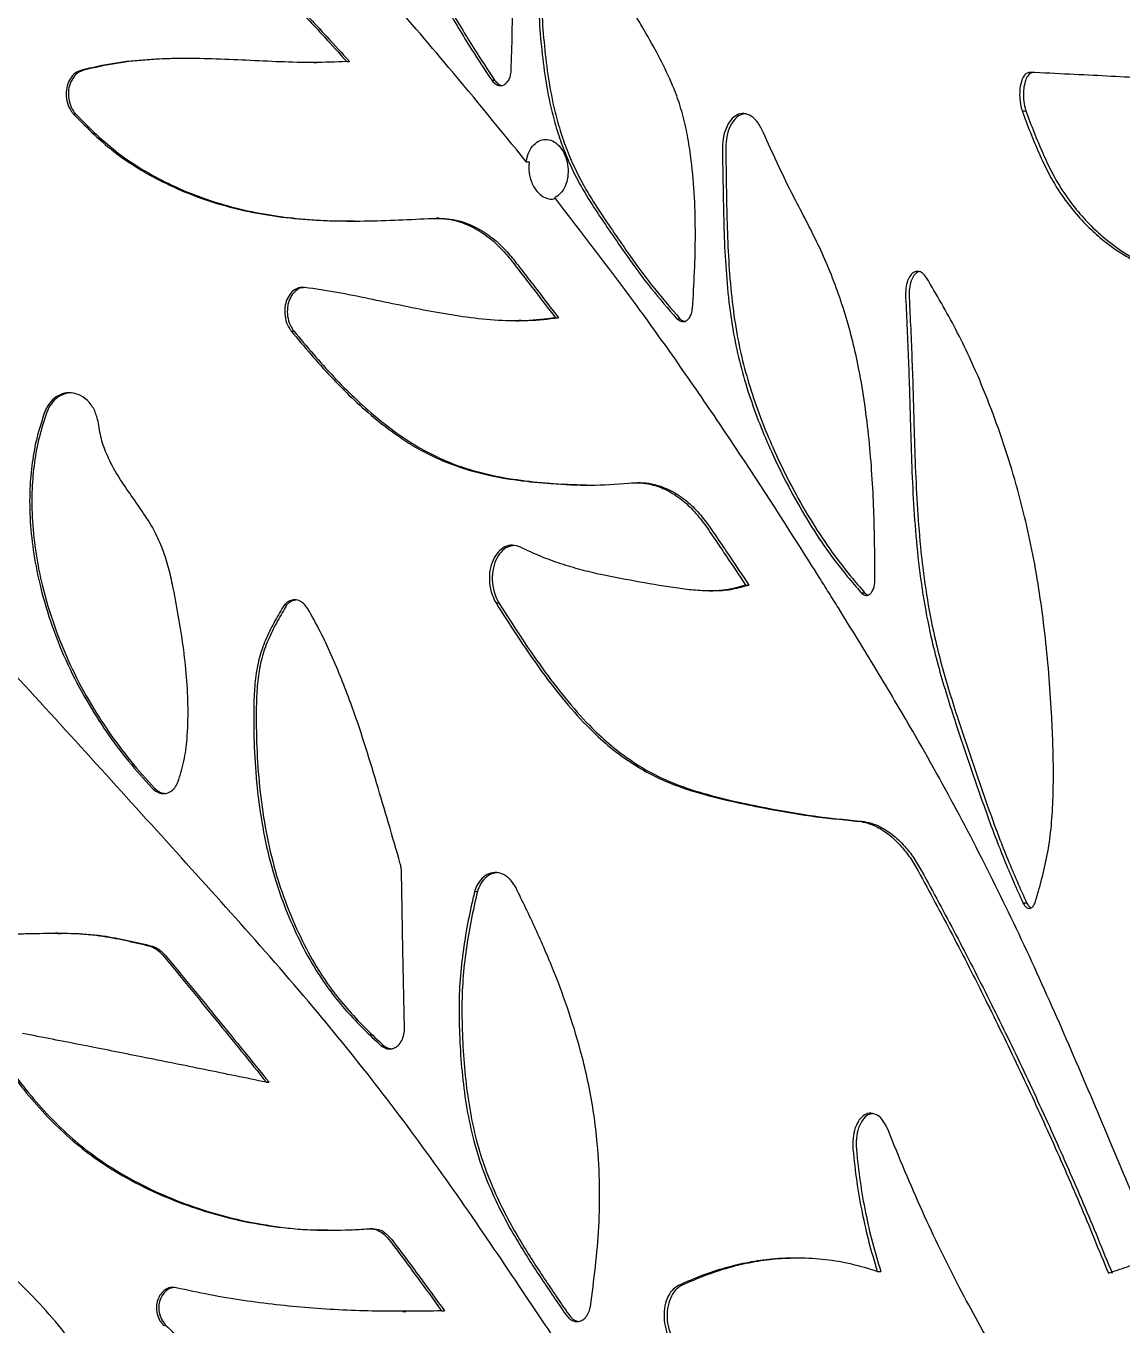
# Model space of a CAD drawing. Header units: millimetres. Extents: x 8 to 867, y 8 to 585.
# Drawn here: x 371.1 to 383.97, y 220 to 235.26 of the extents above; entities that cross this region are included whole.
import ezdxf

# ---------------------------------------------------------------- set-up
doc = ezdxf.new("R2010")
doc.units = ezdxf.units.MM
doc.layers.add('OUTLINE', color=7, linetype='Continuous', lineweight=25)

msp = doc.modelspace()

# ---------------------------------------------------------------- linework, layer by layer
at = {"layer": 'OUTLINE'}
for p, q in [((374.47566, 234.83198), (374.51349, 234.83198)), ((374.89593, 234.84329), (374.50953, 234.83202)), ((374.86404, 234.84329), (374.89593, 234.84329)), ((376.56677, 234.62377), (376.60128, 234.62377)), ((382.79789, 234.26393), (382.84198, 234.26393)), ((371.65103, 234.2287), (371.67793, 234.2287)), ((376.97281, 233.66727), (377.00818, 233.66688)), ((375.94852, 233.00249), (375.91462, 233.00249)), ((377.31544, 231.8323), (377.35089, 231.8323)), ((378.74109, 231.82287), (378.77873, 231.82287)), ((374.21143, 231.67715), (374.24211, 231.67715)), ((376.84939, 231.79685), (376.88558, 231.79685)), ((378.3154, 229.8954), (378.27792, 229.8954)), ((379.5492, 228.69281), (379.58784, 228.69281)), ((376.6174, 228.48259), (376.65155, 228.48259)), ((380.90728, 228.60343), (380.94798, 228.60343)), ((374.1306, 228.46128), (374.16096, 228.46128)), ((376.36476, 225.09284), (376.3983, 225.09284)), ((382.80798, 224.95997), (382.85126, 224.95997)), ((371.46782, 224.60345), (371.44177, 224.60345)), ((372.55254, 224.45159), (372.58027, 224.45159)), ((375.26727, 223.28143), (375.29903, 223.28143)), ((373.92092, 222.85162), (373.95062, 222.85162)), ((375.1155, 221.1301), (375.1469, 221.1301)), ((375.16819, 221.13108), (375.13642, 221.13108)), ((381.09709, 220.63032), (381.13744, 220.63032)), ((375.5238, 220.16004), (375.55859, 220.16004)), ((376.01124, 220.16599), (375.55575, 220.16429)), ((375.97861, 220.16599), (376.01124, 220.16599)), ((372.70854, 220.00007), (372.73626, 220.00007))]:
    msp.add_line(p, q, dxfattribs=at)
at = {"layer": 'OUTLINE', "flags": 128}
msp.add_lwpolyline([(375.54187, 223.48523), (375.5246, 224.40719), (375.51592, 224.86817), (375.50722, 225.32916)], dxfattribs=at)
at = {"layer": 'OUTLINE'}
for points, knots in [([(387.30967, 225.1366), (387.29154, 225.38913), (387.25527, 225.89419), (387.18347, 226.6343), (387.09764, 227.36302), (386.98552, 228.1529), (386.84021, 229.00074), (386.6537, 229.90572), (386.43728, 230.80144), (386.19032, 231.69346), (385.9133, 232.585), (385.60743, 233.47543), (385.27314, 234.36452), (384.90949, 235.24659), (384.51431, 236.12152), (384.08638, 236.98605), (383.62516, 237.84082), (383.1067, 238.72555), (382.52466, 239.63863), (381.87237, 240.57759), (381.17564, 241.50046), (380.42951, 242.4119), (379.63263, 243.31082), (378.78235, 244.19484), (377.88783, 245.05899), (377.25087, 245.61495), (376.9325, 245.89283)], [0, 0, 0, 0, 0.03132641, 0.06265337, 0.09404493, 0.12543666, 0.16639717, 0.20736459, 0.24832663, 0.28947947, 0.3306376, 0.37179021, 0.41274765, 0.45371028, 0.49466656, 0.53584835, 0.57703693, 0.61821818, 0.66549028, 0.71278654, 0.76008053, 0.8073497, 0.85549851, 0.90367925, 0.95185623, 1, 1, 1, 1]), ([(376.97281, 233.66727), (376.67257, 234.03626), (376.12461, 234.70969), (375.29259, 235.67512), (374.49004, 236.5635), (373.68371, 237.40206), (372.8771, 238.19152), (372.07534, 238.93685), (371.38553, 239.54657), (370.81779, 240.02515), (370.37654, 240.37086), (369.91763, 240.70007), (369.43348, 240.99626), (368.9257, 241.25666), (368.57373, 241.40139), (368.39782, 241.47373)], [0, 0, 0, 0, 0.12528843, 0.22866144, 0.33204864, 0.43541004, 0.52834286, 0.62129234, 0.7142231, 0.76130199, 0.80838648, 0.85544177, 0.9035954, 0.95181769, 1, 1, 1, 1]), ([(376.7954, 234.73586), (376.80027, 234.88378), (376.81, 235.17955), (376.81337, 235.63959), (376.78472, 236.11656), (376.71631, 236.60437), (376.58847, 237.15456), (376.43321, 237.64475), (376.25771, 238.20749), (376.08257, 238.78537), (375.84652, 239.4782), (375.66299, 239.93488), (375.57121, 240.16325)], [0, 0, 0, 0, 0.07858134, 0.15712422, 0.24343495, 0.3300039, 0.4162734, 0.54285663, 0.60612199, 0.73265166, 0.86630549, 1, 1, 1, 1]), ([(375.18556, 240.05114), (375.17179, 239.83642), (375.14426, 239.40701), (375.11002, 238.86893), (375.09524, 238.43481), (375.09666, 238.10613), (375.11611, 237.77741), (375.15844, 237.45342), (375.2307, 237.13909), (375.33043, 236.83937), (375.4561, 236.55654), (375.59606, 236.2873), (375.78484, 235.93163), (376.02336, 235.49122), (376.30129, 235.02594), (376.48747, 234.74391), (376.56677, 234.62377)], [0, 0, 0, 0, 0.10928553, 0.21855912, 0.27377242, 0.3291202, 0.38430149, 0.43928794, 0.49311051, 0.54694671, 0.60047157, 0.65406881, 0.70736627, 0.8141158, 0.92081746, 1, 1, 1, 1]), ([(375.2183, 240.05114), (375.20449, 239.83643), (375.17689, 239.40703), (375.14256, 238.86896), (375.12773, 238.43484), (375.12912, 238.10615), (375.14859, 237.77742), (375.19092, 237.45368), (375.26312, 237.13987), (375.36262, 236.84086), (375.48798, 236.55867), (375.62768, 236.29011), (375.8162, 235.93545), (376.05428, 235.49617), (376.33306, 235.02951), (376.52052, 234.74593), (376.60128, 234.62377)], [0, 0, 0, 0, 0.10925773, 0.21850422, 0.27370566, 0.32904169, 0.38421106, 0.43918422, 0.49286522, 0.54656117, 0.59994765, 0.65340592, 0.70656486, 0.81303461, 0.91945657, 1, 1, 1, 1]), ([(378.92626, 231.9445), (378.93489, 232.0882), (378.95217, 232.37595), (378.96284, 232.81076), (378.95374, 233.2475), (378.92175, 233.62605), (378.87476, 233.94309), (378.82054, 234.1984), (378.73339, 234.47524), (378.60605, 234.76187), (378.44741, 235.0613), (378.27723, 235.34861), (377.93504, 235.92785), (377.64412, 236.41245), (377.41111, 236.8006)], [0, 0, 0, 0, 0.079456935, 0.159104032, 0.238493101, 0.317597462, 0.365335048, 0.413140746, 0.460672415, 0.527544224, 0.594651257, 0.662045318, 0.72931023, 1, 1, 1, 1]), ([(377.07355, 236.60903), (377.07887, 236.41764), (377.08952, 236.03488), (377.11133, 235.52271), (377.14296, 235.07294), (377.18719, 234.68711), (377.24823, 234.34948), (377.32329, 234.06373), (377.40411, 233.82536), (377.5017, 233.59492), (377.63006, 233.34872), (377.78826, 233.09406), (377.97066, 232.82752), (378.1844, 232.51564), (378.43833, 232.17238), (378.64013, 231.93941), (378.74109, 231.82287)], [0, 0, 0, 0, 0.10363156, 0.20724521, 0.27717125, 0.34711952, 0.41684562, 0.46272436, 0.50859882, 0.55628993, 0.60398496, 0.66937052, 0.73485476, 0.80034789, 0.90012289, 1, 1, 1, 1]), ([(377.10898, 236.60903), (377.1143, 236.41764), (377.12493, 236.03488), (377.14674, 235.52271), (377.17839, 235.07293), (377.22266, 234.68709), (377.28376, 234.34949), (377.35889, 234.06383), (377.43977, 233.82558), (377.53741, 233.59528), (377.66588, 233.34911), (377.82429, 233.09441), (378.00702, 232.82778), (378.22114, 232.5158), (378.4755, 232.17243), (378.67762, 231.93943), (378.77873, 231.82287)], [0, 0, 0, 0, 0.10359405, 0.20717008, 0.27707291, 0.34699892, 0.41670163, 0.46254839, 0.50839136, 0.55604998, 0.60371355, 0.66914312, 0.73467105, 0.80020839, 0.90005273, 1, 1, 1, 1]), ([(374.297, 235.45857), (374.34813, 235.40445), (374.45038, 235.29621), (374.64, 235.09158), (374.77692, 234.93983), (374.86404, 234.84329)], [0, 0, 0, 0, 0.2667577, 0.5335129, 1, 1, 1, 1]), ([(374.32806, 235.45857), (374.37921, 235.4045), (374.48153, 235.29635), (374.67143, 235.09173), (374.8086, 234.93993), (374.89593, 234.84329)], [0, 0, 0, 0, 0.26652574, 0.53305288, 1, 1, 1, 1]), ([(374.86404, 234.84329), (374.7352, 234.83802), (374.47725, 234.82746), (373.95185, 234.84253), (373.42671, 234.87349), (372.90267, 234.8823), (372.51907, 234.86912), (372.13191, 234.83047), (371.87472, 234.77205), (371.74615, 234.74285)], [0, 0, 0, 0, 0.129069553, 0.258420417, 0.516478593, 0.636627334, 0.756745015, 0.878399895, 1, 1, 1, 1]), ([(373.00138, 234.87819), (372.97857, 234.87856), (372.82916, 234.88094), (372.54844, 234.86831), (372.16028, 234.83082), (371.90222, 234.77217), (371.77322, 234.74285)], [0, 0, 0, 0, 0.05622454, 0.36820752, 0.68417606, 1, 1, 1, 1]), ([(371.74615, 234.74285), (371.72117, 234.73276), (371.67126, 234.71259), (371.61314, 234.64614), (371.57483, 234.56041), (371.56159, 234.45906), (371.57745, 234.35385), (371.61291, 234.27583), (371.64258, 234.23915), (371.65103, 234.2287)], [0, 0, 0, 0, 0.14682555, 0.29349911, 0.44462273, 0.60273435, 0.76764142, 0.93381729, 1, 1, 1, 1]), ([(371.77322, 234.74285), (371.74819, 234.73275), (371.69817, 234.71257), (371.63992, 234.64603), (371.60158, 234.56021), (371.58837, 234.45887), (371.60428, 234.35377), (371.63976, 234.27582), (371.66945, 234.23917), (371.67793, 234.2287)], [0, 0, 0, 0, 0.14705545, 0.29395631, 0.44517512, 0.60317072, 0.76778349, 0.9336464, 1, 1, 1, 1]), ([(376.56677, 234.62377), (376.57881, 234.60913), (376.60291, 234.57982), (376.64835, 234.55923), (376.69332, 234.56004), (376.73373, 234.58149), (376.76613, 234.62061), (376.78876, 234.67372), (376.79319, 234.7151), (376.7954, 234.73586)], [0, 0, 0, 0, 0.14694988, 0.29418533, 0.43451833, 0.5704383, 0.70916239, 0.85405212, 1, 1, 1, 1]), ([(376.60128, 234.62377), (376.61332, 234.60879), (376.63701, 234.57931), (376.66736, 234.56861), (376.68228, 234.56336)], [0, 0, 0, 0, 0.50850722, 1, 1, 1, 1]), ([(382.88872, 234.71641), (382.87444, 234.71381), (382.84588, 234.70861), (382.80951, 234.66242), (382.7827, 234.59297), (382.76831, 234.5026), (382.76909, 234.39948), (382.78207, 234.31746), (382.79471, 234.27471), (382.79789, 234.26393)], [0, 0, 0, 0, 0.1479323, 0.29580377, 0.44604114, 0.60305588, 0.7685402, 0.94165585, 1, 1, 1, 1]), ([(382.93299, 234.71641), (382.91867, 234.71381), (382.89003, 234.70859), (382.85357, 234.66229), (382.82672, 234.59268), (382.81235, 234.50221), (382.81318, 234.3991), (382.8262, 234.31726), (382.83882, 234.27463), (382.84198, 234.26393)], [0, 0, 0, 0, 0.14825032, 0.2964433, 0.44691351, 0.6039725, 0.76927416, 0.94207495, 1, 1, 1, 1]), ([(384.57553, 234.62834), (384.45207, 234.63566), (384.20502, 234.65031), (383.79597, 234.67231), (383.36117, 234.69435), (383.04625, 234.70906), (382.88872, 234.71641)], [0, 0, 0, 0, 0.24938301, 0.49901121, 0.74938129, 1, 1, 1, 1]), ([(382.79789, 234.26393), (382.82994, 234.17906), (382.89413, 234.00906), (382.99556, 233.76442), (383.10351, 233.53513), (383.2347, 233.30848), (383.38982, 233.09924), (383.5638, 232.90643), (383.76514, 232.7266), (383.98958, 232.56833), (384.2327, 232.43988), (384.46673, 232.353), (384.70669, 232.29355), (384.94778, 232.27071), (385.18744, 232.28996), (385.33176, 232.32833), (385.4039, 232.34751)], [0, 0, 0, 0, 0.04323847, 0.08661785, 0.12979225, 0.17275058, 0.23126788, 0.29000878, 0.3486485, 0.43329561, 0.51821116, 0.60328036, 0.68813834, 0.79201515, 0.89603045, 1, 1, 1, 1]), ([(382.84198, 234.26393), (382.87405, 234.1791), (382.9383, 234.00918), (383.03979, 233.76467), (383.1478, 233.53551), (383.27907, 233.30894), (383.43431, 233.09973), (383.60844, 232.90694), (383.81005, 232.72701), (384.03491, 232.56855), (384.27844, 232.44014), (384.51325, 232.35253), (384.75244, 232.29569), (384.9221, 232.27175), (385.01078, 232.27934), (385.02014, 232.28014)], [0, 0, 0, 0, 0.05369509, 0.10756361, 0.16117896, 0.21452565, 0.28724538, 0.36024222, 0.43311378, 0.53844072, 0.64410103, 0.74995316, 0.85554269, 0.98475423, 1, 1, 1, 1]), ([(371.65103, 234.2287), (371.73261, 234.14635), (371.89563, 233.98179), (372.15674, 233.75502), (372.44033, 233.56762), (372.75762, 233.39684), (373.10429, 233.24939), (373.48112, 233.13093), (373.86242, 233.04789), (374.25748, 232.99473), (374.66052, 232.97007), (375.0703, 232.96844), (375.47494, 232.98145), (375.74005, 232.99479), (375.87261, 233.00146)], [0, 0, 0, 0, 0.06742929, 0.13474081, 0.20423464, 0.2737781, 0.35846741, 0.44318253, 0.53023405, 0.61730895, 0.71269824, 0.80811256, 0.90405282, 1, 1, 1, 1]), ([(371.67793, 234.2287), (371.75956, 234.14642), (371.92268, 233.982), (372.18387, 233.75541), (372.46751, 233.56818), (372.78509, 233.39736), (373.13235, 233.24975), (373.51005, 233.13113), (373.89228, 233.04784), (374.28798, 232.99517), (374.64277, 232.97162), (374.86646, 232.97189), (374.95394, 232.972)], [0, 0, 0, 0, 0.0870061, 0.17386109, 0.26352209, 0.35324705, 0.46277622, 0.57233864, 0.68492186, 0.79753498, 0.92081891, 1, 1, 1, 1]), ([(379.7592, 234.00609), (379.74022, 234.0474), (379.70222, 234.1301), (379.61953, 234.20931), (379.53091, 234.24043), (379.44593, 234.22221), (379.37195, 234.16063), (379.3148, 234.0609), (379.28064, 233.93762), (379.27856, 233.84791), (379.27759, 233.80635)], [0, 0, 0, 0, 0.132949974, 0.266170248, 0.392133027, 0.512759375, 0.632406858, 0.756157701, 0.88703796, 1, 1, 1, 1]), ([(379.55939, 234.23039), (379.53454, 234.22783), (379.48184, 234.2224), (379.41063, 234.15974), (379.35333, 234.06074), (379.31925, 233.9372), (379.31717, 233.84769), (379.31622, 233.80635)], [0, 0, 0, 0, 0.18014955, 0.38199309, 0.59059988, 0.81096245, 1, 1, 1, 1]), ([(381.0685, 228.75086), (381.06797, 228.88824), (381.06691, 229.16298), (381.05783, 229.57633), (381.03637, 229.99056), (381.00222, 230.40483), (380.95323, 230.81734), (380.88936, 231.20215), (380.81086, 231.55577), (380.72182, 231.87757), (380.61729, 232.18771), (380.49905, 232.48503), (380.36746, 232.76772), (380.2277, 233.04001), (380.07433, 233.33003), (379.91898, 233.65328), (379.81247, 233.88847), (379.7592, 234.00609)], [0, 0, 0, 0, 0.07218156, 0.14434395, 0.21662268, 0.28889227, 0.36131441, 0.43370265, 0.49373097, 0.55375774, 0.61376454, 0.67377957, 0.73365229, 0.79355715, 0.85332683, 0.92664943, 1, 1, 1, 1]), ([(376.97281, 233.66727), (376.975, 233.6804), (376.9835, 233.73113), (377.015, 233.81156), (377.07701, 233.88798), (377.15492, 233.9294), (377.23945, 233.9313), (377.32119, 233.89354), (377.39107, 233.82041), (377.44143, 233.72007), (377.46671, 233.60377), (377.46411, 233.48433), (377.43356, 233.37615), (377.3802, 233.28972), (377.33153, 233.25967), (377.30784, 233.24504)], [0, 0, 0, 0, 0.02843077, 0.10991678, 0.19126433, 0.27247055, 0.35357189, 0.43463502, 0.51572542, 0.59691131, 0.67823518, 0.75970453, 0.84125246, 0.92275487, 1, 1, 1, 1]), ([(379.27759, 233.80635), (379.2798, 233.66196), (379.28424, 233.37271), (379.29185, 232.93882), (379.3095, 232.50474), (379.34445, 232.07221), (379.40087, 231.66157), (379.48449, 231.2779), (379.5889, 230.92401), (379.71225, 230.58378), (379.86553, 230.22408), (380.04935, 229.84861), (380.26607, 229.46495), (380.49772, 229.10977), (380.71477, 228.82787), (380.85297, 228.66675), (380.90728, 228.60343)], [0, 0, 0, 0, 0.07232901, 0.14489379, 0.21730055, 0.28936311, 0.36126943, 0.42409632, 0.48724179, 0.55053848, 0.61357216, 0.6966243, 0.77999229, 0.86330453, 0.94628246, 1, 1, 1, 1]), ([(379.31622, 233.80635), (379.31842, 233.66216), (379.32283, 233.3733), (379.33041, 232.94), (379.34798, 232.50651), (379.38281, 232.07457), (379.43902, 231.66451), (379.52236, 231.2814), (379.62647, 230.92807), (379.74949, 230.58834), (379.90266, 230.22868), (380.0866, 229.85281), (380.30371, 229.46836), (380.53582, 229.1125), (380.75388, 228.82938), (380.89297, 228.66746), (380.94798, 228.60343)], [0, 0, 0, 0, 0.07220557, 0.14464578, 0.21692784, 0.28886822, 0.36065311, 0.42334594, 0.48635774, 0.54951906, 0.61241772, 0.69559727, 0.77909411, 0.86253465, 0.94563862, 1, 1, 1, 1]), ([(377.00818, 233.66688), (377.00765, 233.6628), (377.00218, 233.62066), (377.00331, 233.53625), (377.02943, 233.43539), (377.07311, 233.34771), (377.13214, 233.277), (377.21246, 233.23224), (377.27618, 233.22347), (377.30858, 233.23432), (377.31449, 233.2363)], [0, 0, 0, 0, 0.01802566, 0.18599498, 0.35420184, 0.46024244, 0.62782372, 0.79541989, 0.96269421, 1, 1, 1, 1]), ([(384.39277, 220.81326), (384.24985, 221.1565), (383.96399, 221.84305), (383.52216, 222.89296), (383.0655, 223.94489), (382.58266, 224.98127), (382.06748, 225.99255), (381.56512, 226.89601), (381.08579, 227.70161), (380.75293, 228.24316), (380.52764, 228.6043), (380.37654, 228.84505), (379.95789, 229.50828), (379.40943, 230.35253), (378.7541, 231.30602), (378.11793, 232.19551), (377.62374, 232.83578), (377.30784, 233.24504)], [0, 0, 0, 0, 0.07950233, 0.1590229, 0.23854012, 0.31809737, 0.3976731, 0.4772285, 0.53682587, 0.59642343, 0.61132072, 0.62621802, 0.65601244, 0.77520258, 0.83480298, 0.89440331, 1, 1, 1, 1]), ([(375.87261, 233.00146), (375.91908, 233.00158), (376.01268, 233.0018), (376.17305, 232.96992), (376.3519, 232.90087), (376.52365, 232.78945), (376.6698, 232.66039), (376.74766, 232.56702), (376.78688, 232.51999)], [0, 0, 0, 0, 0.13902324, 0.28000415, 0.48283709, 0.69150985, 0.84462253, 1, 1, 1, 1]), ([(375.90593, 233.00146), (375.9524, 233.00158), (376.046, 233.00181), (376.20654, 232.97001), (376.38575, 232.90099), (376.55791, 232.7895), (376.70433, 232.66038), (376.78231, 232.56702), (376.82158, 232.51999)], [0, 0, 0, 0, 0.13884556, 0.279634955, 0.482729493, 0.691669744, 0.844705371, 1, 1, 1, 1]), ([(376.78688, 232.51999), (376.83263, 232.46107), (376.92412, 232.34322), (377.10075, 232.11408), (377.23059, 231.94366), (377.31544, 231.8323)], [0, 0, 0, 0, 0.25738155, 0.51476344, 1, 1, 1, 1]), ([(376.82158, 232.51999), (376.86736, 232.46112), (376.95891, 232.34336), (377.13579, 232.11421), (377.26586, 231.94375), (377.35089, 231.8323)], [0, 0, 0, 0, 0.25718323, 0.51436423, 1, 1, 1, 1]), ([(381.67427, 232.30382), (381.65952, 232.3232), (381.62997, 232.362), (381.57766, 232.38362), (381.52752, 232.37373), (381.4839, 232.33353), (381.45072, 232.2677), (381.42907, 232.17813), (381.42968, 232.10912), (381.43001, 232.07241)], [0, 0, 0, 0, 0.14169812, 0.28362147, 0.42023746, 0.55414904, 0.69185567, 0.83611842, 1, 1, 1, 1]), ([(381.59049, 232.37261), (381.58359, 232.37178), (381.56042, 232.36898), (381.52577, 232.33217), (381.49237, 232.26762), (381.47086, 232.17765), (381.47147, 232.10887), (381.4718, 232.07241)], [0, 0, 0, 0, 0.089505686, 0.30044911, 0.517227994, 0.74407807, 1, 1, 1, 1]), ([(382.95002, 224.95965), (382.97666, 225.05035), (383.02993, 225.23176), (383.09688, 225.51825), (383.14233, 225.82929), (383.16255, 226.1598), (383.16836, 226.50021), (383.16104, 226.84417), (383.14308, 227.23047), (383.11386, 227.65892), (383.06761, 228.12815), (383.006, 228.59387), (382.92775, 229.05197), (382.82587, 229.52115), (382.69755, 229.99646), (382.54366, 230.47593), (382.3712, 230.93491), (382.19666, 231.34178), (382.02194, 231.69664), (381.85213, 232.00559), (381.73356, 232.20441), (381.67427, 232.30382)], [0, 0, 0, 0, 0.04087844, 0.08176051, 0.12236482, 0.16441583, 0.20662425, 0.24895799, 0.29118053, 0.34869411, 0.40645453, 0.46421767, 0.52181857, 0.57919717, 0.64543858, 0.71187927, 0.77837773, 0.84469862, 0.89643116, 0.94821729, 1, 1, 1, 1]), ([(374.36899, 232.19031), (374.34507, 232.19049), (374.29726, 232.19085), (374.23138, 232.15286), (374.17792, 232.09043), (374.14246, 232.00488), (374.1303, 231.90414), (374.14538, 231.79902), (374.17797, 231.72254), (374.20455, 231.68648), (374.21143, 231.67715)], [0, 0, 0, 0, 0.125214017, 0.25032306, 0.378804337, 0.513286857, 0.654153773, 0.799955388, 0.948262971, 1, 1, 1, 1]), ([(374.35603, 232.18668), (374.34697, 232.1864), (374.31409, 232.18538), (374.26211, 232.15186), (374.20836, 232.0904), (374.17296, 232.00439), (374.16088, 231.90371), (374.17608, 231.79867), (374.2087, 231.72239), (374.23526, 231.68643), (374.24211, 231.67715)], [0, 0, 0, 0, 0.05176253, 0.18772466, 0.32730128, 0.47321014, 0.62584981, 0.78365779, 0.94414304, 1, 1, 1, 1]), ([(377.31544, 231.8323), (377.19802, 231.81814), (376.96231, 231.7897), (376.59835, 231.80072), (376.22955, 231.84166), (375.74066, 231.92481), (375.24756, 232.03258), (374.74945, 232.13288), (374.4958, 232.17116), (374.36899, 232.19031)], [0, 0, 0, 0, 0.12675143, 0.25445642, 0.38112725, 0.50813314, 0.75396508, 0.87699149, 1, 1, 1, 1]), ([(378.76761, 217.82957), (378.58902, 218.05834), (378.23165, 218.51609), (377.71107, 219.24763), (377.19605, 219.99807), (376.62816, 220.8516), (375.98759, 221.78598), (375.25172, 222.77966), (374.44486, 223.77817), (373.56435, 224.77978), (372.62811, 225.81316), (371.68153, 226.85851), (370.71867, 227.91138), (369.73429, 228.96238), (368.72169, 230.00557), (367.67751, 231.02916), (366.95055, 231.68895), (366.58707, 232.01885)], [0, 0, 0, 0, 0.049803684, 0.099655533, 0.149550112, 0.199412003, 0.266158932, 0.332917686, 0.39964779, 0.474249034, 0.548852402, 0.623612874, 0.698374335, 0.773659633, 0.848943119, 0.924472109, 1, 1, 1, 1]), ([(381.43001, 232.07241), (381.4418, 231.82334), (381.46538, 231.32515), (381.48298, 230.66163), (381.50017, 230.0808), (381.52471, 229.5824), (381.5644, 229.08088), (381.6285, 228.57955), (381.71299, 228.13462), (381.80898, 227.75231), (381.90361, 227.42683), (382.03168, 227.02678), (382.19223, 226.55295), (382.38145, 226.00063), (382.58401, 225.46278), (382.73331, 225.1276), (382.80798, 224.95997)], [0, 0, 0, 0, 0.09850351, 0.19702135, 0.26273088, 0.32844278, 0.39407355, 0.46108768, 0.52806708, 0.57472287, 0.62144874, 0.66816237, 0.75073916, 0.83331997, 0.91663696, 1, 1, 1, 1]), ([(381.4718, 232.07241), (381.48359, 231.82334), (381.50716, 231.32515), (381.52473, 230.66163), (381.5419, 230.0808), (381.56643, 229.5824), (381.60611, 229.08124), (381.67015, 228.58061), (381.75446, 228.13661), (381.85024, 227.75508), (381.94467, 227.43029), (382.07277, 227.03028), (382.23367, 226.55597), (382.42349, 226.00259), (382.62663, 225.46368), (382.77637, 225.12791), (382.85126, 224.95997)], [0, 0, 0, 0, 0.09848618, 0.19698693, 0.26268503, 0.32838533, 0.39400474, 0.46086711, 0.52769595, 0.57424579, 0.62086559, 0.66747394, 0.75021997, 0.83297126, 0.91646213, 1, 1, 1, 1]), ([(377.35089, 231.8323), (377.2339, 231.81595), (377.08049, 231.79451), (376.92183, 231.79965), (376.88417, 231.80087)], [0, 0, 0, 0, 0.762653991, 1, 1, 1, 1]), ([(378.74109, 231.82287), (378.75338, 231.81242), (378.77799, 231.7915), (378.8195, 231.78494), (378.8584, 231.79833), (378.89112, 231.83115), (378.9162, 231.88077), (378.9228, 231.92256), (378.92626, 231.9445)], [0, 0, 0, 0, 0.16425137, 0.32863593, 0.48995685, 0.65090082, 0.81673843, 1, 1, 1, 1]), ([(378.77873, 231.82287), (378.79107, 231.81191), (378.81295, 231.79246), (378.83735, 231.79072), (378.848, 231.78996)], [0, 0, 0, 0, 0.56366002, 1, 1, 1, 1]), ([(374.21143, 231.67715), (374.28792, 231.58594), (374.4409, 231.40351), (374.67567, 231.13976), (374.92212, 230.8896), (375.18162, 230.65847), (375.45315, 230.44935), (375.72097, 230.28017), (375.98251, 230.15319), (376.2337, 230.06025), (376.53289, 229.97853), (376.87772, 229.91969), (377.29198, 229.88133), (377.72841, 229.85693), (378.02794, 229.8795), (378.17803, 229.89081)], [0, 0, 0, 0, 0.06718994, 0.13438344, 0.20149778, 0.27084, 0.34025805, 0.40949945, 0.46887177, 0.52837063, 0.58780418, 0.68046714, 0.77319061, 0.88634811, 1, 1, 1, 1]), ([(374.24211, 231.67715), (374.31879, 231.58584), (374.47216, 231.40323), (374.70751, 231.13924), (374.95457, 230.88889), (375.21472, 230.65765), (375.48689, 230.44847), (375.75525, 230.27941), (376.01718, 230.15261), (376.26861, 230.05989), (376.56808, 229.97822), (376.91298, 229.92017), (377.31853, 229.87996), (377.58847, 229.87222), (377.73256, 229.86809)], [0, 0, 0, 0, 0.076449704, 0.152903413, 0.22926832, 0.308171573, 0.387162533, 0.465950647, 0.533443391, 0.601078496, 0.668640455, 0.773952538, 0.879333773, 1, 1, 1, 1]), ([(371.94156, 230.61992), (371.92864, 230.66633), (371.90277, 230.7593), (371.81786, 230.86952), (371.71334, 230.93894), (371.60083, 230.95992), (371.49403, 230.93615), (371.40103, 230.87201), (371.34382, 230.79381), (371.32141, 230.73965), (371.31483, 230.72376)], [0, 0, 0, 0, 0.14521663, 0.29085189, 0.43050682, 0.56048355, 0.68761793, 0.81436949, 0.94552818, 1, 1, 1, 1]), ([(371.61494, 230.9498), (371.58359, 230.94543), (371.51677, 230.93612), (371.42744, 230.87134), (371.37003, 230.79384), (371.34758, 230.73961), (371.34102, 230.72376)], [0, 0, 0, 0, 0.26428425, 0.56321685, 0.87227649, 1, 1, 1, 1]), ([(371.31483, 230.72376), (371.28327, 230.62812), (371.22003, 230.43646), (371.16444, 230.13291), (371.13443, 229.79959), (371.14003, 229.43801), (371.18304, 229.05388), (371.26639, 228.64117), (371.39734, 228.20591), (371.58122, 227.75682), (371.79722, 227.34218), (372.03827, 226.96424), (372.29527, 226.61893), (372.48355, 226.4102), (372.57761, 226.30592)], [0, 0, 0, 0, 0.06343028, 0.1271133, 0.19060274, 0.26885852, 0.34740745, 0.42577274, 0.52530479, 0.62518229, 0.72479152, 0.81645239, 0.90830193, 1, 1, 1, 1]), ([(371.34102, 230.72376), (371.30945, 230.62828), (371.2462, 230.43693), (371.19051, 230.13385), (371.16036, 229.80113), (371.16577, 229.44028), (371.20848, 229.05699), (371.29144, 228.64504), (371.42194, 228.21043), (371.60532, 227.7619), (371.82126, 227.34683), (372.06295, 226.96764), (372.32142, 226.62045), (372.51085, 226.4107), (372.60549, 226.30592)], [0, 0, 0, 0, 0.06332547, 0.12690225, 0.19028646, 0.26834507, 0.34669736, 0.42486612, 0.52421951, 0.62391949, 0.72334984, 0.81548921, 0.90782101, 1, 1, 1, 1]), ([(372.88113, 226.37857), (372.90695, 226.46003), (372.95862, 226.62306), (372.99478, 226.91733), (373.00369, 227.24796), (372.98572, 227.61339), (372.94479, 227.97836), (372.88622, 228.34087), (372.82797, 228.65679), (372.7667, 228.92511), (372.69496, 229.14202), (372.5942, 229.35739), (372.46117, 229.56291), (372.31358, 229.77037), (372.16983, 229.9817), (372.05423, 230.19446), (371.97477, 230.40966), (371.95263, 230.54986), (371.94156, 230.61992)], [0, 0, 0, 0, 0.0584696, 0.11701411, 0.19716199, 0.27757424, 0.3583731, 0.4393218, 0.5199199, 0.57054308, 0.62125669, 0.67167257, 0.73042553, 0.78942255, 0.84817548, 0.90659518, 0.95332158, 1, 1, 1, 1]), ([(378.17803, 229.89081), (378.22166, 229.89352), (378.30954, 229.899), (378.45958, 229.87487), (378.62654, 229.814), (378.7972, 229.70378), (378.95345, 229.56021), (379.04148, 229.44188), (379.08599, 229.38204)], [0, 0, 0, 0, 0.1317501, 0.265406358, 0.453168657, 0.646348635, 0.821163536, 1, 1, 1, 1]), ([(378.31542, 229.89337), (378.32546, 229.89377), (378.37975, 229.89593), (378.49637, 229.87362), (378.66367, 229.81453), (378.83473, 229.70372), (378.99125, 229.56023), (379.0794, 229.44188), (379.12398, 229.38204)], [0, 0, 0, 0, 0.03369578, 0.18221689, 0.39143185, 0.60668408, 0.80111037, 1, 1, 1, 1]), ([(379.08599, 229.38204), (379.12608, 229.32325), (379.20624, 229.20568), (379.36115, 228.97613), (379.47479, 228.80491), (379.5492, 228.69281)], [0, 0, 0, 0, 0.256637, 0.51327519, 1, 1, 1, 1]), ([(379.12398, 229.38204), (379.16409, 229.3233), (379.24431, 229.20581), (379.39944, 228.97626), (379.51327, 228.805), (379.58784, 228.69281)], [0, 0, 0, 0, 0.256450479, 0.512898152, 1, 1, 1, 1]), ([(376.90451, 229.13745), (376.87387, 229.14824), (376.81256, 229.16982), (376.71983, 229.14703), (376.63926, 229.08564), (376.57727, 228.98842), (376.54054, 228.86236), (376.53604, 228.71944), (376.56312, 228.5856), (376.60104, 228.51363), (376.6174, 228.48259)], [0, 0, 0, 0, 0.12197187, 0.24407064, 0.36402534, 0.48816362, 0.61816275, 0.75451809, 0.89413404, 1, 1, 1, 1]), ([(376.82851, 229.15655), (376.80368, 229.15328), (376.74837, 229.146), (376.67321, 229.08434), (376.61109, 228.98808), (376.57449, 228.86147), (376.57016, 228.71866), (376.59739, 228.58514), (376.63526, 228.51344), (376.65155, 228.48259)], [0, 0, 0, 0, 0.11476155, 0.25565764, 0.40135782, 0.55374174, 0.71336721, 0.87666121, 1, 1, 1, 1]), ([(379.5492, 228.69281), (379.48697, 228.67397), (379.36246, 228.63626), (379.16536, 228.62091), (378.96315, 228.62829), (378.6779, 228.66416), (378.30851, 228.72804), (377.9255, 228.7962), (377.61453, 228.87118), (377.37838, 228.94136), (377.14098, 229.02675), (376.98333, 229.10055), (376.90451, 229.13745)], [0, 0, 0, 0, 0.07714901, 0.15435607, 0.23400179, 0.31368828, 0.48399445, 0.65447229, 0.74045096, 0.82641762, 0.91321665, 1, 1, 1, 1]), ([(379.12526, 228.62427), (379.12756, 228.62427), (379.14082, 228.62427), (379.15408, 228.62427), (379.16504, 228.62427)], [0, 0, 0, 0, 0.17332209, 1, 1, 1, 1]), ([(379.58784, 228.69281), (379.52538, 228.67429), (379.40041, 228.63725), (379.257, 228.62225), (379.17702, 228.62553), (379.16328, 228.62609)], [0, 0, 0, 0, 0.452807608, 0.905957158, 1, 1, 1, 1]), ([(380.90728, 228.60343), (380.91884, 228.59339), (380.94198, 228.57329), (380.97974, 228.56939), (381.01391, 228.58624), (381.04183, 228.62201), (381.06119, 228.67368), (381.06779, 228.71975), (381.0684, 228.74627), (381.0685, 228.75086)], [0, 0, 0, 0, 0.16196404, 0.32421877, 0.47969651, 0.63455919, 0.79516751, 0.96461887, 1, 1, 1, 1]), ([(374.40678, 228.41543), (374.392, 228.43654), (374.36242, 228.47879), (374.30158, 228.51481), (374.23838, 228.52352), (374.17807, 228.506), (374.14644, 228.4762), (374.1306, 228.46128)], [0, 0, 0, 0, 0.20779164, 0.41591768, 0.6150134, 0.80728523, 1, 1, 1, 1]), ([(374.25899, 228.51625), (374.24229, 228.51273), (374.20568, 228.50503), (374.17671, 228.47669), (374.16096, 228.46128)], [0, 0, 0, 0, 0.45627966, 1, 1, 1, 1]), ([(376.6174, 228.48259), (376.70002, 228.35295), (376.86541, 228.09342), (377.12199, 227.71766), (377.39084, 227.36276), (377.65156, 227.06557), (377.90281, 226.82928), (378.13871, 226.64683), (378.38128, 226.49452), (378.67316, 226.35562), (379.01125, 226.24298), (379.38979, 226.14981), (379.82643, 226.05964), (380.31654, 225.97371), (380.66978, 225.93881), (380.84641, 225.92136)], [0, 0, 0, 0, 0.0715562, 0.14324261, 0.21473857, 0.28603459, 0.33942093, 0.39304852, 0.44667313, 0.50005608, 0.58261376, 0.66532594, 0.74803864, 0.87401006, 1, 1, 1, 1]), ([(376.65155, 228.48259), (376.73433, 228.35288), (376.90004, 228.09322), (377.15712, 227.71731), (377.42647, 227.3623), (377.68773, 227.06498), (377.93957, 226.82859), (378.17613, 226.64609), (378.41934, 226.49379), (378.71176, 226.35506), (379.05025, 226.24262), (379.4291, 226.14957), (379.86607, 226.05948), (380.35654, 225.97365), (380.71003, 225.9388), (380.8868, 225.92136)], [0, 0, 0, 0, 0.07154993, 0.1432298, 0.21472004, 0.28600974, 0.33945354, 0.39313873, 0.44682217, 0.50026386, 0.58279204, 0.6654735, 0.74815507, 0.8740681, 1, 1, 1, 1]), ([(380.94798, 228.60343), (380.9595, 228.59172), (380.97246, 228.57853), (380.98646, 228.57721), (380.98802, 228.57706)], [0, 0, 0, 0, 0.8884989, 1, 1, 1, 1]), ([(374.1306, 228.46128), (374.09349, 228.39841), (374.01927, 228.27268), (373.91732, 228.07562), (373.8363, 227.86099), (373.79109, 227.62711), (373.77249, 227.38502), (373.76836, 227.06571), (373.778, 226.66998), (373.81851, 226.1994), (373.89209, 225.73338), (373.99991, 225.29419), (374.14056, 224.88671), (374.30657, 224.51287), (374.48463, 224.1868), (374.67217, 223.91242), (374.86079, 223.68588), (375.06027, 223.47595), (375.19833, 223.34621), (375.26727, 223.28143)], [0, 0, 0, 0, 0.04093524, 0.08185454, 0.12249074, 0.16387638, 0.20557317, 0.24726427, 0.32731304, 0.40766625, 0.48783011, 0.56762026, 0.63879798, 0.71016885, 0.78133677, 0.83579173, 0.89046013, 0.94530403, 1, 1, 1, 1]), ([(374.16096, 228.46128), (374.12383, 228.39848), (374.04957, 228.27289), (373.94755, 228.07604), (373.86637, 227.86164), (373.82099, 227.62791), (373.80228, 227.38593), (373.79808, 227.06674), (373.80765, 226.67114), (373.8481, 226.20071), (373.92163, 225.73484), (374.02945, 225.29567), (374.17018, 224.8881), (374.33636, 224.51407), (374.51468, 224.18778), (374.70255, 223.91312), (374.89161, 223.6863), (375.09155, 223.47613), (375.22993, 223.34627), (375.29903, 223.28143)], [0, 0, 0, 0, 0.04090051, 0.08178688, 0.12238935, 0.1637457, 0.20541544, 0.24707804, 0.32707545, 0.40737758, 0.48749126, 0.56723031, 0.63842705, 0.70981835, 0.78100542, 0.83554307, 0.89029332, 0.94522134, 1, 1, 1, 1]), ([(375.49317, 225.41978), (375.40135, 225.73641), (375.26362, 226.21136), (375.07183, 226.84174), (374.93354, 227.25007), (374.80293, 227.59392), (374.68375, 227.87555), (374.55375, 228.15142), (374.45577, 228.32743), (374.40678, 228.41543)], [0, 0, 0, 0, 0.30692941, 0.46039921, 0.61402933, 0.71006128, 0.80608176, 0.90304882, 1, 1, 1, 1]), ([(372.57761, 226.30592), (372.59608, 226.28974), (372.63305, 226.25737), (372.69976, 226.2398), (372.76468, 226.24861), (372.82167, 226.28318), (372.86005, 226.33021), (372.8755, 226.36564), (372.88113, 226.37857)], [0, 0, 0, 0, 0.18336998, 0.36699752, 0.54425375, 0.71936066, 0.89754126, 1, 1, 1, 1]), ([(372.60549, 226.30592), (372.62397, 226.28919), (372.6583, 226.25812), (372.69994, 226.25035), (372.71917, 226.24677)], [0, 0, 0, 0, 0.53821541, 1, 1, 1, 1]), ([(368.01023, 226.1695), (368.0784, 226.07644), (368.21487, 225.89015), (368.428, 225.61909), (368.65374, 225.36174), (368.87764, 225.14326), (369.09848, 224.96589), (369.31208, 224.82838), (369.53754, 224.72033), (369.77225, 224.64853), (370.01069, 224.60606), (370.29968, 224.58461), (370.63617, 224.58555), (370.95484, 224.59479), (371.27194, 224.60198), (371.58726, 224.60685), (371.93867, 224.58347), (372.26011, 224.52206), (372.45504, 224.47508), (372.55254, 224.45159)], [0, 0, 0, 0, 0.061576503, 0.123257472, 0.184776959, 0.246135007, 0.293425882, 0.340822064, 0.388002957, 0.435227031, 0.482647698, 0.530006202, 0.607014786, 0.684053288, 0.722522801, 0.799647136, 0.87667388, 0.938319104, 1, 1, 1, 1]), ([(380.84641, 225.92136), (380.88373, 225.91677), (380.95886, 225.90752), (381.08752, 225.8597), (381.23085, 225.77213), (381.36791, 225.64108), (381.48364, 225.49395), (381.54465, 225.38988), (381.57538, 225.33745)], [0, 0, 0, 0, 0.13680452, 0.27542904, 0.47913775, 0.6887164, 0.84319047, 1, 1, 1, 1]), ([(380.8868, 225.92136), (380.92412, 225.91678), (380.99925, 225.90755), (381.12804, 225.85982), (381.27164, 225.77227), (381.40902, 225.64114), (381.52496, 225.49394), (381.58605, 225.38988), (381.61683, 225.33745)], [0, 0, 0, 0, 0.13664258, 0.27509044, 0.47903837, 0.68886011, 0.84326445, 1, 1, 1, 1]), ([(375.50722, 225.32916), (375.50689, 225.3371), (375.50622, 225.35299), (375.50237, 225.38357), (375.4968, 225.40551), (375.49317, 225.41978)], [0, 0, 0, 0, 0.2590918, 0.51812764, 1, 1, 1, 1]), ([(376.85276, 225.13439), (376.83139, 225.16964), (376.78862, 225.2402), (376.69863, 225.30343), (376.60337, 225.32355), (376.51235, 225.29898), (376.43456, 225.23507), (376.38767, 225.15918), (376.36974, 225.10726), (376.36476, 225.09284)], [0, 0, 0, 0, 0.16236845, 0.32494758, 0.48173625, 0.63289885, 0.78390296, 0.93996548, 1, 1, 1, 1]), ([(376.62177, 225.31216), (376.59665, 225.30772), (376.54144, 225.29797), (376.46808, 225.23408), (376.42112, 225.15898), (376.40322, 225.10711), (376.3983, 225.09284)], [0, 0, 0, 0, 0.25605638, 0.56289341, 0.87976049, 1, 1, 1, 1]), ([(381.57538, 225.33745), (381.7111, 225.08639), (381.98257, 224.58418), (382.37404, 223.81512), (382.75476, 223.03263), (383.12252, 222.23466), (383.47657, 221.42816), (383.69987, 220.88211), (383.81154, 220.60905)], [0, 0, 0, 0, 0.164053284, 0.328148179, 0.495982183, 0.663867252, 0.831906599, 1, 1, 1, 1]), ([(381.61683, 225.33745), (381.75264, 225.08655), (382.02431, 224.58467), (382.41619, 223.81587), (382.79743, 223.0334), (383.1658, 222.2352), (383.52044, 221.42845), (383.7441, 220.88221), (383.85595, 220.60905)], [0, 0, 0, 0, 0.16395538, 0.32795287, 0.49583537, 0.66376891, 0.8318572, 1, 1, 1, 1]), ([(377.72611, 220.21826), (377.74714, 220.37284), (377.78919, 220.68185), (377.83152, 221.15603), (377.83874, 221.64079), (377.81623, 222.08342), (377.76987, 222.47623), (377.70966, 222.81766), (377.61687, 223.21689), (377.4815, 223.66768), (377.29707, 224.16812), (377.08561, 224.65628), (376.93045, 224.97488), (376.85276, 225.13439)], [0, 0, 0, 0, 0.0924294, 0.18476519, 0.27927961, 0.37378043, 0.44066255, 0.507661, 0.57457236, 0.67942927, 0.78433659, 0.89202865, 1, 1, 1, 1]), ([(376.36476, 225.09284), (376.33942, 224.98088), (376.28867, 224.75665), (376.2306, 224.41239), (376.19108, 224.0623), (376.17948, 223.69604), (376.19094, 223.31737), (376.21865, 222.92772), (376.27096, 222.54094), (376.34711, 222.17688), (376.45151, 221.84106), (376.57697, 221.53506), (376.72118, 221.24336), (376.91257, 220.90844), (377.15337, 220.53621), (377.34223, 220.2605), (377.43669, 220.12261)], [0, 0, 0, 0, 0.06555036, 0.13128226, 0.1968467, 0.26216962, 0.33356769, 0.40519198, 0.47662327, 0.54775962, 0.60991951, 0.67239553, 0.73506271, 0.79748449, 0.89871607, 1, 1, 1, 1]), ([(376.3983, 225.09284), (376.37291, 224.9809), (376.32208, 224.7567), (376.26389, 224.41247), (376.22429, 224.06239), (376.21265, 223.69629), (376.22408, 223.31797), (376.25173, 222.92881), (376.30394, 222.54253), (376.37991, 222.17901), (376.48402, 221.84376), (376.60912, 221.53836), (376.75293, 221.24722), (376.94454, 220.9118), (377.18637, 220.53826), (377.37644, 220.26118), (377.4715, 220.12261)], [0, 0, 0, 0, 0.06553698, 0.13125519, 0.19680513, 0.26211349, 0.33340286, 0.40491661, 0.47624002, 0.5472672, 0.60927909, 0.67160411, 0.73412012, 0.79639028, 0.89816887, 1, 1, 1, 1]), ([(382.80798, 224.95997), (382.8167, 224.9452), (382.83417, 224.91563), (382.86647, 224.89454), (382.89837, 224.89444), (382.92839, 224.91491), (382.94265, 224.94441), (382.95002, 224.95965)], [0, 0, 0, 0, 0.19995759, 0.40022384, 0.59474626, 0.79070718, 1, 1, 1, 1]), ([(382.85126, 224.95997), (382.85997, 224.94472), (382.8757, 224.91717), (382.89525, 224.90676), (382.90398, 224.90212)], [0, 0, 0, 0, 0.55361592, 1, 1, 1, 1]), ([(371.46783, 224.60106), (371.51903, 224.60162), (371.69716, 224.60357), (371.97274, 224.58184), (372.29202, 224.52107), (372.48417, 224.47475), (372.58027, 224.45159)], [0, 0, 0, 0, 0.13571, 0.47206035, 0.73595712, 1, 1, 1, 1]), ([(372.55254, 224.45159), (372.56734, 224.44591), (372.59693, 224.43457), (372.6492, 224.40198), (372.68158, 224.36772), (372.70218, 224.34592)], [0, 0, 0, 0, 0.266714, 0.53348916, 1, 1, 1, 1]), ([(372.58027, 224.45159), (372.59507, 224.44592), (372.62467, 224.43459), (372.67701, 224.40203), (372.70947, 224.36775), (372.73014, 224.34592)], [0, 0, 0, 0, 0.26643647, 0.53289709, 1, 1, 1, 1]), ([(372.70218, 224.34592), (372.80665, 224.21905), (373.01557, 223.96533), (373.42308, 223.46715), (373.72325, 223.09602), (373.92092, 222.85162)], [0, 0, 0, 0, 0.25454022, 0.5090795, 1, 1, 1, 1]), ([(372.73014, 224.34592), (372.83467, 224.21915), (373.04375, 223.9656), (373.45185, 223.46742), (373.75252, 223.0962), (373.95062, 222.85162)], [0, 0, 0, 0, 0.25435692, 0.50871572, 1, 1, 1, 1]), ([(375.26727, 223.28143), (375.28621, 223.26914), (375.32412, 223.24456), (375.38711, 223.24048), (375.44526, 223.26212), (375.49371, 223.30808), (375.52777, 223.37392), (375.54107, 223.43672), (375.5417, 223.47481), (375.54187, 223.48523)], [0, 0, 0, 0, 0.1562904, 0.31272648, 0.46570661, 0.61816861, 0.77497694, 0.93844771, 1, 1, 1, 1]), ([(373.92092, 222.85162), (373.67967, 222.90129), (373.19717, 223.00064), (372.47504, 223.14593), (371.7616, 223.28749), (371.28972, 223.37939), (371.05371, 223.42535)], [0, 0, 0, 0, 0.259855862, 0.519711941, 0.759784672, 1, 1, 1, 1]), ([(375.29903, 223.28143), (375.31803, 223.26836), (375.35012, 223.24629), (375.38529, 223.24642), (375.39962, 223.24647)], [0, 0, 0, 0, 0.59221699, 1, 1, 1, 1]), ([(372.73461, 217.43523), (372.68588, 217.59871), (372.58828, 217.92609), (372.41546, 218.40626), (372.21461, 218.87172), (371.98354, 219.30089), (371.72415, 219.6899), (371.44632, 220.04413), (371.14469, 220.37397), (370.82328, 220.67909), (370.42792, 221.00339), (369.95448, 221.33989), (369.40079, 221.68549), (368.82721, 221.99962), (368.23744, 222.28659), (367.63446, 222.54889), (367.11637, 222.75535), (366.68675, 222.91101), (366.34708, 223.01391), (366.00139, 223.09433), (365.65111, 223.1454), (365.3277, 223.15838), (365.03489, 223.14046), (364.85964, 223.12289), (364.77199, 223.1141)], [0, 0, 0, 0, 0.0464648, 0.09304765, 0.13950703, 0.18580313, 0.22819073, 0.27075031, 0.31341409, 0.3560582, 0.39851687, 0.46189503, 0.52538245, 0.58899537, 0.65268539, 0.71635099, 0.77984821, 0.81378652, 0.84788336, 0.88192992, 0.91582009, 0.94958429, 0.97478612, 1, 1, 1, 1]), ([(370.8677, 223.02847), (370.94378, 222.92724), (371.09623, 222.72441), (371.3458, 222.44374), (371.61156, 222.1863), (371.92337, 221.94033), (372.28218, 221.718), (372.68229, 221.52069), (373.10537, 221.35907), (373.54734, 221.23464), (374.00513, 221.15126), (374.45964, 221.11037), (374.82928, 221.11295), (375.04577, 221.12592), (375.1155, 221.1301)], [0, 0, 0, 0, 0.07002296, 0.14029405, 0.21041806, 0.28023936, 0.37030547, 0.46063209, 0.5508084, 0.65099614, 0.75152204, 0.85210176, 0.95236427, 1, 1, 1, 1]), ([(370.89281, 223.02847), (370.96896, 222.9273), (371.12152, 222.72461), (371.37123, 222.44412), (371.6371, 222.18686), (371.94912, 221.94096), (372.30824, 221.71864), (372.70878, 221.52122), (373.13255, 221.35957), (373.57566, 221.23435), (374.03435, 221.153), (374.38945, 221.11498), (374.58791, 221.11745), (374.63678, 221.11806)], [0, 0, 0, 0, 0.07901531, 0.15831068, 0.23743995, 0.31622857, 0.41796264, 0.51998998, 0.62184769, 0.73522867, 0.84899175, 0.96281688, 1, 1, 1, 1]), ([(364.61172, 222.74831), (364.69758, 222.60355), (364.86958, 222.31355), (365.16257, 221.90325), (365.4825, 221.51707), (365.86377, 221.13505), (366.30946, 220.76856), (366.81378, 220.41894), (367.33783, 220.11078), (367.89126, 219.83515), (368.46531, 219.57965), (369.04976, 219.31625), (369.62384, 219.03786), (370.18442, 218.7213), (370.72401, 218.35494), (371.24441, 217.94805), (371.74214, 217.51005), (372.05474, 217.19528), (372.21092, 217.03802)], [0, 0, 0, 0, 0.04975319, 0.09966836, 0.14950744, 0.19915722, 0.26146906, 0.3240027, 0.38662864, 0.44906677, 0.51695789, 0.58490006, 0.65275744, 0.72053274, 0.79031045, 0.86021348, 0.93016159, 1, 1, 1, 1]), ([(364.62739, 222.74831), (364.71334, 222.60361), (364.88551, 222.31373), (365.17875, 221.90363), (365.4989, 221.51765), (365.88057, 221.13569), (366.32683, 220.76914), (366.83194, 220.4194), (367.35678, 220.11118), (367.91102, 219.83547), (368.48591, 219.57998), (369.07124, 219.31659), (369.64621, 219.03823), (370.20768, 218.72169), (370.74817, 218.3553), (371.26947, 217.94834), (371.7681, 217.51024), (372.08127, 217.19535), (372.23774, 217.03802)], [0, 0, 0, 0, 0.04970317, 0.09956778, 0.1493574, 0.1989573, 0.26128274, 0.32382988, 0.38646936, 0.44892164, 0.51683217, 0.58479375, 0.65267109, 0.72046626, 0.79026036, 0.8601801, 0.93014469, 1, 1, 1, 1]), ([(381.22313, 222.29321), (381.20577, 222.33001), (381.171, 222.40369), (381.09772, 222.47137), (381.0201, 222.4955), (380.94587, 222.47488), (380.88175, 222.41384), (380.83408, 222.31819), (380.80616, 222.19627), (380.8093, 222.10691), (380.81088, 222.06191)], [0, 0, 0, 0, 0.12920767, 0.25870307, 0.38142218, 0.50164255, 0.62149787, 0.74420859, 0.87121208, 1, 1, 1, 1]), ([(381.039, 222.48227), (381.02154, 222.47927), (380.97949, 222.47203), (380.92187, 222.4127), (380.87399, 222.31807), (380.84618, 222.19583), (380.84933, 222.10668), (380.85091, 222.06191)], [0, 0, 0, 0, 0.14614032, 0.3520348, 0.56266521, 0.7803731, 1, 1, 1, 1]), ([(383.84381, 217.74747), (383.77137, 217.83478), (383.62649, 218.00935), (383.40674, 218.2872), (383.18866, 218.58643), (382.96516, 218.91005), (382.73793, 219.25925), (382.50759, 219.63609), (382.28109, 220.03092), (382.05747, 220.44641), (381.83852, 220.88114), (381.62384, 221.33479), (381.41955, 221.80711), (381.28861, 222.13116), (381.22313, 222.29321)], [0, 0, 0, 0, 0.07747082, 0.1549187, 0.23285504, 0.310794, 0.39517271, 0.4795514, 0.56462392, 0.64969742, 0.73691007, 0.82412276, 0.91204659, 1, 1, 1, 1]), ([(380.81088, 222.06191), (380.82421, 221.93693), (380.85088, 221.68697), (380.91554, 221.3222), (380.99582, 220.96772), (381.06325, 220.74307), (381.09709, 220.63032)], [0, 0, 0, 0, 0.25393637, 0.5078863, 0.75299718, 1, 1, 1, 1]), ([(380.85091, 222.06191), (380.86425, 221.93693), (380.89094, 221.68697), (380.95566, 221.3222), (381.03603, 220.96771), (381.10355, 220.74307), (381.13744, 220.63032)], [0, 0, 0, 0, 0.25391073, 0.5078348, 0.75296599, 1, 1, 1, 1]), ([(375.1155, 221.1301), (375.13789, 221.13018), (375.19301, 221.13038), (375.28145, 221.09272), (375.33348, 221.03556), (375.35996, 221.00646)], [0, 0, 0, 0, 0.25155879, 0.61910433, 1, 1, 1, 1]), ([(375.16812, 221.12896), (375.18343, 221.12883), (375.23154, 221.12843), (375.31305, 221.09242), (375.3652, 221.03543), (375.39171, 221.00646)], [0, 0, 0, 0, 0.18664041, 0.58646099, 1, 1, 1, 1]), ([(375.35996, 221.00646), (375.41523, 220.93268), (375.52579, 220.7851), (375.73272, 220.50538), (375.88266, 220.29843), (375.97861, 220.16599)], [0, 0, 0, 0, 0.26473413, 0.52947083, 1, 1, 1, 1]), ([(375.39171, 221.00646), (375.44703, 220.93273), (375.55767, 220.78525), (375.76489, 220.50553), (375.91508, 220.29853), (376.01124, 220.16599)], [0, 0, 0, 0, 0.26455858, 0.52911821, 1, 1, 1, 1]), ([(381.09709, 220.63032), (380.99753, 220.66024), (380.79801, 220.72021), (380.49005, 220.77178), (380.17646, 220.79292), (379.87448, 220.78016), (379.58597, 220.73922), (379.31159, 220.67463), (379.03596, 220.58587), (378.85269, 220.50536), (378.76106, 220.4651)], [0, 0, 0, 0, 0.1343735, 0.26926626, 0.40365421, 0.53866481, 0.65315466, 0.76764406, 0.88382069, 1, 1, 1, 1]), ([(380.18019, 220.78562), (380.08641, 220.78378), (379.90255, 220.78018), (379.62547, 220.73909), (379.35026, 220.67504), (379.07371, 220.58605), (378.88982, 220.50542), (378.79788, 220.4651)], [0, 0, 0, 0, 0.20531079, 0.40252807, 0.59974455, 0.79986986, 1, 1, 1, 1]), ([(383.81154, 220.60905), (383.86333, 220.62663), (383.96691, 220.66179), (384.16254, 220.72987), (384.30194, 220.78036), (384.39277, 220.81326)], [0, 0, 0, 0, 0.25836915, 0.51673867, 1, 1, 1, 1]), ([(372.85816, 220.43785), (372.83574, 220.44013), (372.7909, 220.44469), (372.72721, 220.41711), (372.67509, 220.36725), (372.63976, 220.29762), (372.62497, 220.21539), (372.63409, 220.12918), (372.6634, 220.05349), (372.69478, 220.01635), (372.70854, 220.00007)], [0, 0, 0, 0, 0.12421852, 0.24845991, 0.37270621, 0.49857769, 0.62804991, 0.76075625, 0.89513455, 1, 1, 1, 1]), ([(372.81824, 220.43851), (372.79706, 220.43182), (372.75435, 220.41832), (372.70264, 220.36658), (372.66724, 220.29736), (372.65257, 220.21494), (372.6618, 220.12884), (372.69117, 220.05333), (372.72252, 220.01629), (372.73626, 220.00007)], [0, 0, 0, 0, 0.14020075, 0.28271912, 0.42694574, 0.57511056, 0.72677011, 0.88031464, 1, 1, 1, 1]), ([(375.97861, 220.16599), (375.72378, 220.16236), (375.21408, 220.15508), (374.56048, 220.1861), (374.03654, 220.23582), (373.64723, 220.28677), (373.25438, 220.35155), (372.99023, 220.40908), (372.85816, 220.43785)], [0, 0, 0, 0, 0.25476328, 0.50955704, 0.63186782, 0.75417598, 0.87709011, 1, 1, 1, 1]), ([(378.76106, 220.4651), (378.73463, 220.44809), (378.6818, 220.41407), (378.62454, 220.31575), (378.59146, 220.19399), (378.58804, 220.05657), (378.61636, 219.91961), (378.67361, 219.80191), (378.74489, 219.72396), (378.79559, 219.70108), (378.81627, 219.69175)], [0, 0, 0, 0, 0.12526627, 0.25043348, 0.37824937, 0.51053469, 0.64440966, 0.77887274, 0.90977843, 1, 1, 1, 1]), ([(378.79788, 220.4651), (378.7714, 220.44808), (378.71846, 220.41404), (378.66109, 220.31562), (378.62798, 220.19378), (378.6246, 220.05641), (378.65294, 219.91962), (378.71017, 219.80207), (378.7815, 219.72405), (378.83232, 219.70113), (378.85312, 219.69175)], [0, 0, 0, 0, 0.12541048, 0.25072805, 0.37855491, 0.51069109, 0.64429552, 0.77851007, 0.90930973, 1, 1, 1, 1]), ([(377.43669, 220.12261), (377.45235, 220.10356), (377.4837, 220.06544), (377.54266, 220.03886), (377.60106, 220.04013), (377.65356, 220.0683), (377.69539, 220.11972), (377.71748, 220.17411), (377.72431, 220.20902), (377.72611, 220.21826)], [0, 0, 0, 0, 0.16209955, 0.32447995, 0.47966154, 0.63113854, 0.78457318, 0.94295947, 1, 1, 1, 1]), ([(377.4715, 220.12261), (377.48717, 220.10312), (377.51806, 220.06471), (377.55746, 220.05092), (377.57687, 220.04413)], [0, 0, 0, 0, 0.50751397, 1, 1, 1, 1]), ([(372.73626, 220.00007), (372.86844, 219.87178), (373.13282, 219.61519), (373.53713, 219.24951), (373.91987, 218.93868), (374.28044, 218.68538), (374.61472, 218.48335), (374.95576, 218.31255), (375.31652, 218.17179), (375.69461, 218.07329), (376.02549, 218.02017), (376.22131, 218.02458), (376.28839, 218.0261)], [0, 0, 0, 0, 0.12216646, 0.24434667, 0.36636146, 0.45895359, 0.55180958, 0.64456424, 0.73701542, 0.8411765, 0.94559255, 1, 1, 1, 1])]:
    msp.add_open_spline(points, degree=3, knots=knots, dxfattribs=at)

doc.saveas('drawing.dxf')
